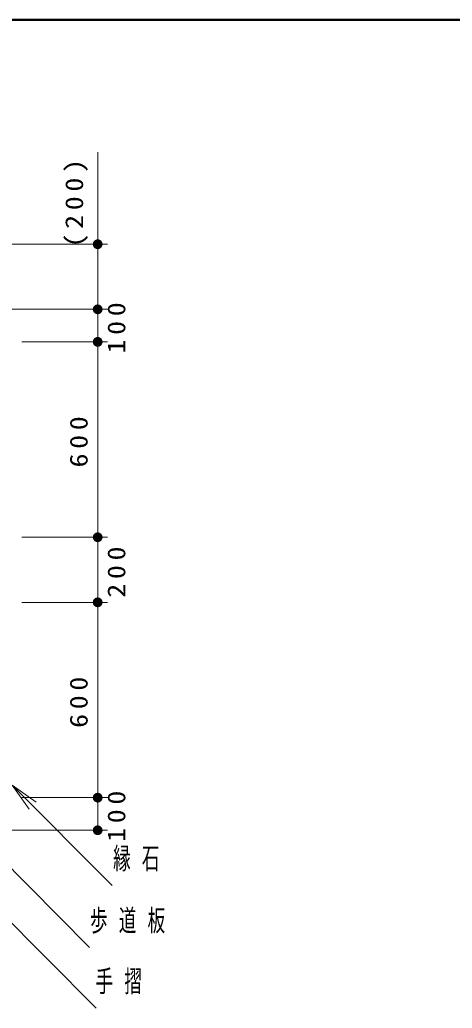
# Model space of a CAD drawing. Units: millimetres on the paper, scale 1:30. Extents: x -365 to 0, y -12 to 257.
# Drawn here: x -209.2 to -164.9, y 155.8 to 257 of the extents above; entities that cross this region are included whole.
import ezdxf

# ---------------------------------------------------------------- set-up
doc = ezdxf.new("R2010")
doc.units = ezdxf.units.MM
doc.layers.add('LY_1', color=7, linetype='Continuous', lineweight=13)
doc.layers.add('LY_2', color=7, linetype='Continuous', lineweight=13)
doc.styles.add('ＭＳ ゴシック', font='')
doc.styles.get('ＭＳ ゴシック').set_extended_font_data('MS Gothic')

# ---------------------------------------------------------------- blocks, each defined once
blk = doc.blocks.new('open_arrow')
at = {"color": 0, "linetype": 'Continuous', "lineweight": -2}
blk.add_lwpolyline([(7.5, 1.25), (0, 0), (7.5, -1.25)], dxfattribs=at)
blk = doc.blocks.new('filled_dot')
at = {"color": 0, "linetype": 'Continuous', "lineweight": -2, "const_width": 1.25}
blk.add_lwpolyline([(-0.625, 0, 1), (0.625, 0, 1)], format="xyb", close=True, dxfattribs=at)

msp = doc.modelspace()

# ---------------------------------------------------------------- linework, layer by layer
at = {"layer": 'LY_1'}
for p, q in [((-201.259, 243.449), (-201.259, 227.35)), ((-211.183, 234.017), (-200.259, 234.017)), ((-212.356, 227.35), (-200.259, 227.35)), ((-212.356, 227.35), (-200.259, 227.35)), ((-201.259, 227.35), (-201.259, 224.017)), ((-209.023, 224.017), (-200.259, 224.017)), ((-201.259, 224.017), (-201.259, 204.01)), ((-209.023, 204.01), (-200.259, 204.01)), ((-209.023, 204.01), (-200.259, 204.01)), ((-201.259, 204.01), (-201.259, 197.344)), ((-209.023, 197.344), (-200.259, 197.344)), ((-209.023, 197.344), (-200.259, 197.344)), ((-201.259, 197.344), (-201.259, 177.344)), ((-219.122, 179.178), (-202.091, 161.993)), ((-210.023, 178.637), (-199.79, 168.361)), ((-209.023, 177.344), (-200.259, 177.344)), ((-201.259, 177.344), (-201.259, 174.004)), ((-212.356, 174.004), (-200.259, 174.004)), ((-215.023, 169.482), (-201.422, 155.78))]:
    msp.add_line(p, q, dxfattribs=at)
at = {"layer": 'LY_2', "lineweight": 50}
msp.add_line((0, 257), (-365, 257), dxfattribs=at)

# ---------------------------------------------------------------- block references
at = {"layer": 'LY_1', "xscale": 0.4, "yscale": 0.4}
for name, p, rotation in [('filled_dot', (-201.259, 234.017), 270), ('filled_dot', (-201.259, 227.35), 270), ('filled_dot', (-201.259, 227.35), 90), ('filled_dot', (-201.259, 224.017), 90), ('filled_dot', (-201.259, 224.017), 270), ('filled_dot', (-201.259, 204.01), 90), ('filled_dot', (-201.259, 204.01), 270), ('filled_dot', (-201.259, 197.344), 270), ('filled_dot', (-201.259, 197.344), 90), ('open_arrow', (-210.023, 178.637), 314.9), ('filled_dot', (-201.259, 177.344), 90), ('filled_dot', (-201.259, 177.344), 270), ('filled_dot', (-201.259, 174.004), 90)]:
    msp.add_blockref(name, p, dxfattribs=dict(at, rotation=rotation))

# ---------------------------------------------------------------- texts
at = {"layer": 'LY_1', "char_height": 1.833, "rotation": 90, "style": 'ＭＳ ゴシック'}
for s, insert, attachment_point in [('\\T1.33;\\W1.15;(200)', (-202.259, 238.449), 8), ('\\T1.33;\\W1.15;100', (-200.259, 225.684), 2), ('\\T1.33;\\W1.15;600', (-202.259, 214.014), 8), ('\\T1.33;\\W1.15;200', (-200.259, 200.677), 2), ('\\T1.33;\\W1.15;600', (-202.259, 187.344), 8), ('\\T1.33;\\W1.15;100', (-200.259, 175.674), 2)]:
    msp.add_mtext(s, dxfattribs=dict(at, insert=insert, attachment_point=attachment_point))
at = {"layer": 'LY_1', "char_height": 2.199, "attachment_point": 4, "style": 'ＭＳ ゴシック'}
for s, insert in [('\\T1.64;\\W0.6;縁石', (-199.683, 171.011)), ('\\T1.64;\\W0.6;歩道板', (-202.05, 164.643)), ('\\T1.64;\\W0.6;手摺', (-201.477, 158.43))]:
    msp.add_mtext(s, dxfattribs=dict(at, insert=insert))

doc.saveas('drawing.dxf')
